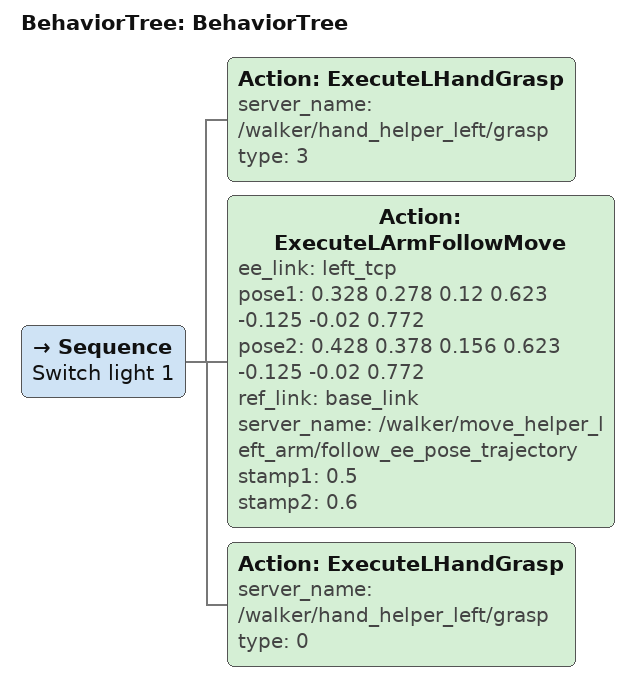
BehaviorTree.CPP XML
<?xml version="1.0"?>
<root main_tree_to_execute="BehaviorTree">
    <BehaviorTree ID="BehaviorTree">
        <Sequence name="Switch light 1">
            <Action ID="ExecuteLHandGrasp" server_name="/walker/hand_helper_left/grasp" type="3"/>
            <Action ID="ExecuteLArmFollowMove" ee_link="left_tcp" pose1="0.328 0.278 0.12 0.623 -0.125 -0.02 0.772" pose2="0.428 0.378 0.156 0.623 -0.125 -0.02 0.772" ref_link="base_link" server_name="/walker/move_helper_left_arm/follow_ee_pose_trajectory" stamp1="0.5" stamp2="0.6"/>
            <Action ID="ExecuteLHandGrasp" server_name="/walker/hand_helper_left/grasp" type="0"/>
        </Sequence>
    </BehaviorTree>
</root>
